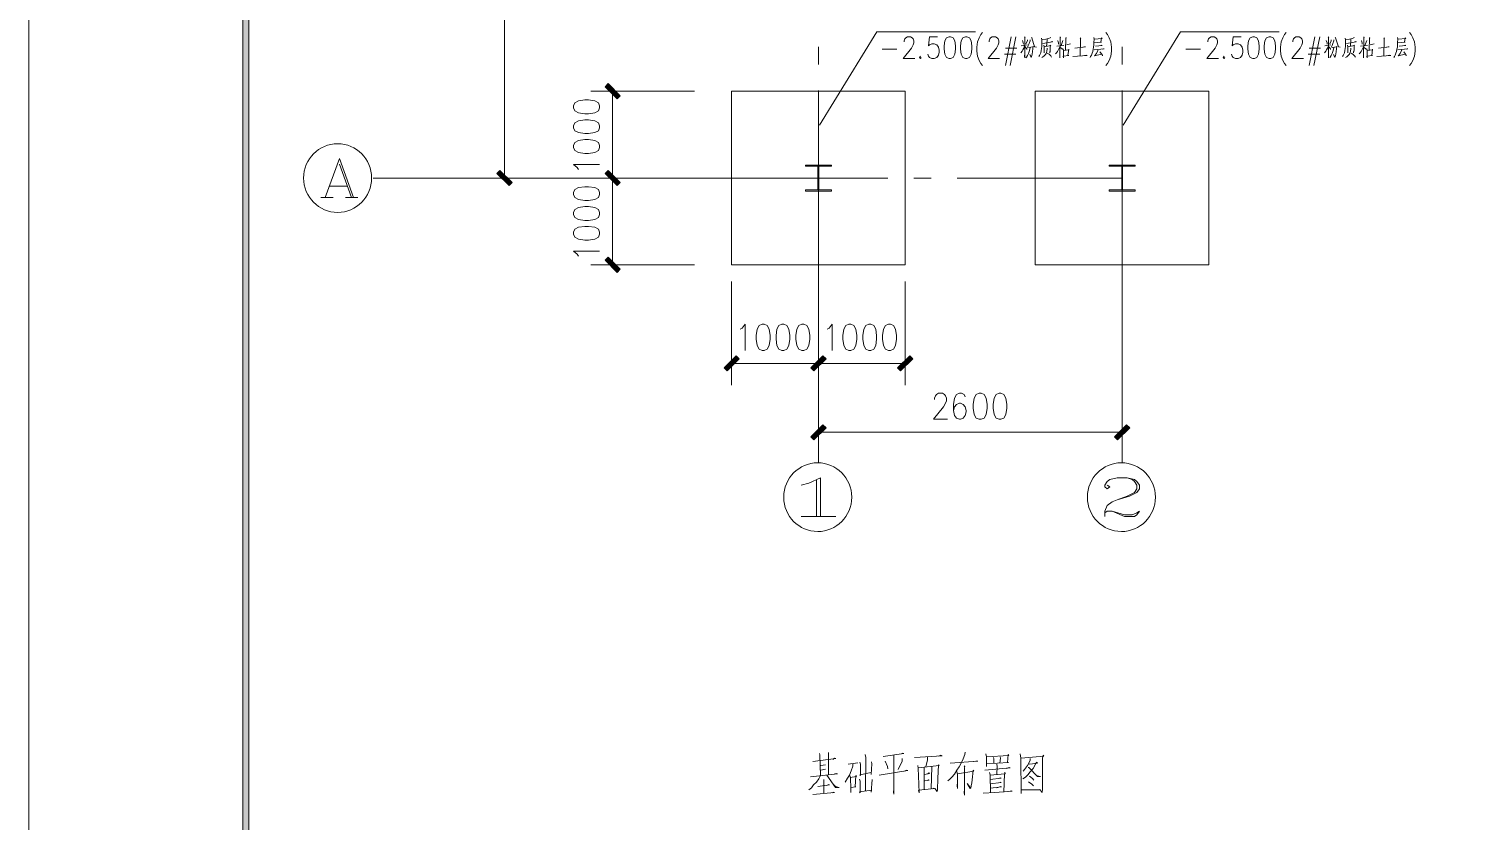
# Model space of a CAD drawing. Header units: millimetres. Extents: x 0 to 586, y 0 to 414.
# Drawn here: x 0 to 164.2, y 207.1 to 297.1 of the extents above; entities that cross this region are included whole.
import ezdxf

# ---------------------------------------------------------------- set-up
doc = ezdxf.new("R2010")
doc.units = ezdxf.units.MM

msp = doc.modelspace()

# ---------------------------------------------------------------- hatches: boundary and pattern name
h = msp.add_hatch(color=0)
h.dxf.hatch_style = 2
h.paths.add_polyline_path([(24.302861, 404.569083), (24.994306, 403.877639), (24.994306, 10.205861), (24.302861, 9.514417)])
h = msp.add_hatch(color=0)
h.dxf.hatch_style = 2
h.paths.add_polyline_path([(65.461444, 290.554833), (65.810694, 290.904083), (67.190056, 289.521194), (66.840806, 289.175472)])
h = msp.add_hatch(color=0)
h.dxf.hatch_style = 2
h.paths.add_polyline_path([(53.174194, 280.694694), (53.523444, 281.043944), (54.902806, 279.664583), (54.553556, 279.315333)])
h = msp.add_hatch(color=0)
h.dxf.hatch_style = 2
h.paths.add_polyline_path([(65.461444, 280.694694), (65.810694, 281.043944), (67.190056, 279.664583), (66.840806, 279.315333)])
h = msp.add_hatch(color=0)
h.dxf.hatch_style = 2
h.paths.add_polyline_path([(67.190056, 279.664583), (66.840806, 279.315333), (65.461444, 280.694694), (65.810694, 281.043944)])
h = msp.add_hatch(color=0)
h.dxf.hatch_style = 2
h.paths.add_polyline_path([(67.190056, 269.804444), (66.840806, 269.455194), (65.461444, 270.834556), (65.810694, 271.183806)])
h = msp.add_hatch(color=0)
h.dxf.hatch_style = 2
h.paths.add_polyline_path([(79.329139, 258.247444), (78.979889, 258.596694), (80.35925, 259.976056), (80.7085, 259.626806)])
h = msp.add_hatch(color=0)
h.dxf.hatch_style = 2
h.paths.add_polyline_path([(90.219389, 259.976056), (90.568639, 259.626806), (89.18575, 258.247444), (88.8365, 258.596694)])
h = msp.add_hatch(color=0)
h.dxf.hatch_style = 2
h.paths.add_polyline_path([(89.18575, 258.247444), (88.8365, 258.596694), (90.219389, 259.976056), (90.568639, 259.626806)])
h = msp.add_hatch(color=0)
h.dxf.hatch_style = 2
h.paths.add_polyline_path([(100.076, 259.976056), (100.42525, 259.626806), (99.045889, 258.247444), (98.696639, 258.596694)])
h = msp.add_hatch(color=0)
h.dxf.hatch_style = 2
h.paths.add_polyline_path([(90.219389, 252.140861), (90.568639, 251.791611), (89.18575, 250.41225), (88.8365, 250.7615)])
h = msp.add_hatch(color=0)
h.dxf.hatch_style = 2
h.paths.add_polyline_path([(123.694472, 250.41225), (123.345222, 250.7615), (124.724583, 252.140861), (125.073833, 251.791611)])

# ---------------------------------------------------------------- linework, layer by layer
at = {"color": 0, "lineweight": 0}
for points in [[(0, 0), (585.632278, 0), (585.632278, 414.0835), (0, 414.0835)], [(24.302861, 404.569083), (24.994306, 403.877639), (24.994306, 10.205861), (24.302861, 9.514417)], [(104.542167, 296.241611), (104.263472, 296.121667), (104.080028, 295.772417), (103.984778, 295.183278), (103.984778, 294.8305), (104.080028, 294.244889), (104.263472, 293.892111), (104.542167, 293.775694), (104.729139, 293.775694), (105.004306, 293.892111), (105.191278, 294.244889), (105.283, 294.8305), (105.283, 295.183278), (105.191278, 295.772417), (105.004306, 296.121667), (104.729139, 296.241611)], [(106.397778, 296.241611), (106.119083, 296.121667), (105.932111, 295.772417), (105.840389, 295.183278), (105.840389, 294.8305), (105.932111, 294.244889), (106.119083, 293.892111), (106.397778, 293.775694), (106.58475, 293.775694), (106.859917, 293.892111), (107.046889, 294.244889), (107.138611, 294.8305), (107.138611, 295.183278), (107.046889, 295.772417), (106.859917, 296.121667), (106.58475, 296.241611)], [(139.050889, 296.241611), (138.772194, 296.121667), (138.585222, 295.772417), (138.4935, 295.183278), (138.4935, 294.8305), (138.585222, 294.244889), (138.772194, 293.892111), (139.050889, 293.775694), (139.234333, 293.775694), (139.513028, 293.892111), (139.7, 294.244889), (139.791722, 294.8305), (139.791722, 295.183278), (139.7, 295.772417), (139.513028, 296.121667), (139.234333, 296.241611)], [(140.902972, 296.241611), (140.627806, 296.121667), (140.440833, 295.772417), (140.349111, 295.183278), (140.349111, 294.8305), (140.440833, 294.244889), (140.627806, 293.892111), (140.902972, 293.775694), (141.089944, 293.775694), (141.368639, 293.892111), (141.555611, 294.244889), (141.647333, 294.8305), (141.647333, 295.183278), (141.555611, 295.772417), (141.368639, 296.121667), (141.089944, 296.241611)], [(65.461444, 290.554833), (65.810694, 290.904083), (67.190056, 289.521194), (66.840806, 289.175472)], [(61.887806, 288.152417), (62.028917, 287.81375), (62.45225, 287.587972), (63.157806, 287.475083), (63.581139, 287.475083), (64.283167, 287.587972), (64.7065, 287.81375), (64.847611, 288.152417), (64.847611, 288.378194), (64.7065, 288.713333), (64.283167, 288.939111), (63.581139, 289.052), (63.157806, 289.052), (62.45225, 288.939111), (62.028917, 288.713333), (61.887806, 288.378194)], [(79.844194, 290.039778), (99.560944, 290.039778), (99.560944, 270.3195), (79.844194, 270.3195)], [(114.349389, 290.039778), (134.069667, 290.039778), (134.069667, 270.3195), (114.349389, 270.3195)], [(61.887806, 285.898167), (62.028917, 285.5595), (62.45225, 285.333722), (63.157806, 285.220833), (63.581139, 285.220833), (64.283167, 285.333722), (64.7065, 285.5595), (64.847611, 285.898167), (64.847611, 286.123944), (64.7065, 286.462611), (64.283167, 286.684861), (63.581139, 286.79775), (63.157806, 286.79775), (62.45225, 286.684861), (62.028917, 286.462611), (61.887806, 286.123944)], [(61.887806, 283.643917), (62.028917, 283.30525), (62.45225, 283.079472), (63.157806, 282.966583), (63.581139, 282.966583), (64.283167, 283.079472), (64.7065, 283.30525), (64.847611, 283.643917), (64.847611, 283.869694), (64.7065, 284.208361), (64.283167, 284.434139), (63.581139, 284.547028), (63.157806, 284.547028), (62.45225, 284.434139), (62.028917, 284.208361), (61.887806, 283.869694)], [(53.174194, 280.694694), (53.523444, 281.043944), (54.902806, 279.664583), (54.553556, 279.315333)], [(65.461444, 280.694694), (65.810694, 281.043944), (67.190056, 279.664583), (66.840806, 279.315333)], [(67.190056, 279.664583), (66.840806, 279.315333), (65.461444, 280.694694), (65.810694, 281.043944)], [(61.887806, 278.292278), (62.028917, 277.953611), (62.45225, 277.727833), (63.157806, 277.614944), (63.581139, 277.614944), (64.283167, 277.727833), (64.7065, 277.953611), (64.847611, 278.292278), (64.847611, 278.518056), (64.7065, 278.856722), (64.283167, 279.0825), (63.581139, 279.191861), (63.157806, 279.191861), (62.45225, 279.0825), (62.028917, 278.856722), (61.887806, 278.518056)], [(61.887806, 276.038028), (62.028917, 275.699361), (62.45225, 275.473583), (63.157806, 275.364222), (63.581139, 275.364222), (64.283167, 275.473583), (64.7065, 275.699361), (64.847611, 276.038028), (64.847611, 276.263806), (64.7065, 276.602472), (64.283167, 276.82825), (63.581139, 276.941139), (63.157806, 276.941139), (62.45225, 276.82825), (62.028917, 276.602472), (61.887806, 276.263806)], [(61.887806, 273.783778), (62.028917, 273.448639), (62.45225, 273.222861), (63.157806, 273.109972), (63.581139, 273.109972), (64.283167, 273.222861), (64.7065, 273.448639), (64.847611, 273.783778), (64.847611, 274.009556), (64.7065, 274.348222), (64.283167, 274.574), (63.581139, 274.686889), (63.157806, 274.686889), (62.45225, 274.574), (62.028917, 274.348222), (61.887806, 274.009556)], [(67.190056, 269.804444), (66.840806, 269.455194), (65.461444, 270.834556), (65.810694, 271.183806)], [(83.308472, 263.549694), (82.969806, 263.408583), (82.744028, 262.98525), (82.631139, 262.283222), (82.631139, 261.859889), (82.744028, 261.154333), (82.969806, 260.731), (83.308472, 260.589889), (83.53425, 260.589889), (83.872917, 260.731), (84.098694, 261.154333), (84.208056, 261.859889), (84.208056, 262.283222), (84.098694, 262.98525), (83.872917, 263.408583), (83.53425, 263.549694)], [(85.562722, 263.549694), (85.224056, 263.408583), (84.998278, 262.98525), (84.885389, 262.283222), (84.885389, 261.859889), (84.998278, 261.154333), (85.224056, 260.731), (85.562722, 260.589889), (85.7885, 260.589889), (86.123639, 260.731), (86.349417, 261.154333), (86.462306, 261.859889), (86.462306, 262.283222), (86.349417, 262.98525), (86.123639, 263.408583), (85.7885, 263.549694)], [(87.816972, 263.549694), (87.478306, 263.408583), (87.252528, 262.98525), (87.139639, 262.283222), (87.139639, 261.859889), (87.252528, 261.154333), (87.478306, 260.731), (87.816972, 260.589889), (88.039222, 260.589889), (88.377889, 260.731), (88.603667, 261.154333), (88.716556, 261.859889), (88.716556, 262.283222), (88.603667, 262.98525), (88.377889, 263.408583), (88.039222, 263.549694)], [(93.168611, 263.549694), (92.829944, 263.408583), (92.604167, 262.98525), (92.491278, 262.283222), (92.491278, 261.859889), (92.604167, 261.154333), (92.829944, 260.731), (93.168611, 260.589889), (93.394389, 260.589889), (93.729528, 260.731), (93.955306, 261.154333), (94.068194, 261.859889), (94.068194, 262.283222), (93.955306, 262.98525), (93.729528, 263.408583), (93.394389, 263.549694)], [(95.419333, 263.549694), (95.084194, 263.408583), (94.858417, 262.98525), (94.745528, 262.283222), (94.745528, 261.859889), (94.858417, 261.154333), (95.084194, 260.731), (95.419333, 260.589889), (95.645111, 260.589889), (95.983778, 260.731), (96.209556, 261.154333), (96.322444, 261.859889), (96.322444, 262.283222), (96.209556, 262.98525), (95.983778, 263.408583), (95.645111, 263.549694)], [(97.673583, 263.549694), (97.334917, 263.408583), (97.112667, 262.98525), (96.999778, 262.283222), (96.999778, 261.859889), (97.112667, 261.154333), (97.334917, 260.731), (97.673583, 260.589889), (97.899361, 260.589889), (98.238028, 260.731), (98.463806, 261.154333), (98.576694, 261.859889), (98.576694, 262.283222), (98.463806, 262.98525), (98.238028, 263.408583), (97.899361, 263.549694)], [(79.329139, 258.247444), (78.979889, 258.596694), (80.35925, 259.976056), (80.7085, 259.626806)], [(90.219389, 259.976056), (90.568639, 259.626806), (89.18575, 258.247444), (88.8365, 258.596694)], [(89.18575, 258.247444), (88.8365, 258.596694), (90.219389, 259.976056), (90.568639, 259.626806)], [(100.076, 259.976056), (100.42525, 259.626806), (99.045889, 258.247444), (98.696639, 258.596694)], [(107.971167, 255.7145), (107.6325, 255.573389), (107.406722, 255.150056), (107.293833, 254.4445), (107.293833, 254.024694), (107.406722, 253.319139), (107.6325, 252.895806), (107.971167, 252.754694), (108.196944, 252.754694), (108.532083, 252.895806), (108.757861, 253.319139), (108.87075, 254.024694), (108.87075, 254.4445), (108.757861, 255.150056), (108.532083, 255.573389), (108.196944, 255.7145)], [(110.225417, 255.7145), (109.88675, 255.573389), (109.660972, 255.150056), (109.548083, 254.4445), (109.548083, 254.024694), (109.660972, 253.319139), (109.88675, 252.895806), (110.225417, 252.754694), (110.447667, 252.754694), (110.786333, 252.895806), (111.012111, 253.319139), (111.125, 254.024694), (111.125, 254.4445), (111.012111, 255.150056), (110.786333, 255.573389), (110.447667, 255.7145)], [(90.219389, 252.140861), (90.568639, 251.791611), (89.18575, 250.41225), (88.8365, 250.7615)], [(123.694472, 250.41225), (123.345222, 250.7615), (124.724583, 252.140861), (125.073833, 251.791611)]]:
    msp.add_lwpolyline(points, close=True, dxfattribs=at)
for points in [[(54.0385, 280.190222), (54.0385, 329.466222)], [(96.3295, 296.781361), (89.827806, 286.187444)], [(107.544306, 296.781361), (96.3295, 296.781361)], [(99.441, 295.652472), (99.441, 295.772417), (99.532722, 296.00525), (99.624444, 296.121667), (99.811417, 296.241611), (100.181833, 296.241611), (100.368806, 296.121667), (100.460528, 296.00525), (100.55225, 295.772417), (100.55225, 295.536056), (100.460528, 295.303222), (100.273556, 294.950444), (99.34575, 293.775694), (100.643972, 293.775694)], [(103.243944, 296.241611), (102.316139, 296.241611), (102.224417, 295.183278), (102.316139, 295.303222), (102.594833, 295.419639), (102.873528, 295.419639), (103.152222, 295.303222), (103.335667, 295.066861), (103.427389, 294.714083), (103.427389, 294.48125), (103.335667, 294.128472), (103.152222, 293.892111), (102.873528, 293.775694), (102.594833, 293.775694), (102.316139, 293.892111), (102.224417, 294.012056), (102.129167, 294.244889)], [(108.345111, 296.710806), (108.161667, 296.474444), (107.974694, 296.121667), (107.787722, 295.652472), (107.696, 295.066861), (107.696, 294.597667), (107.787722, 294.012056), (107.974694, 293.539333), (108.161667, 293.190083), (108.345111, 292.953722)], [(109.089472, 295.652472), (109.089472, 295.772417), (109.181194, 296.00525), (109.272917, 296.121667), (109.459889, 296.241611), (109.830306, 296.241611), (110.017278, 296.121667), (110.109, 296.00525), (110.200722, 295.772417), (110.200722, 295.536056), (110.109, 295.303222), (109.922028, 294.950444), (108.994222, 293.775694), (110.295972, 293.775694)], [(111.594194, 296.241611), (110.945083, 292.953722)], [(112.151583, 296.241611), (111.498944, 292.953722)], [(112.874778, 295.793583), (112.980611, 295.56075), (112.99825, 295.405528)], [(113.121722, 296.220444), (113.195806, 296.125194), (113.167583, 296.142833), (113.167583, 293.853306), (113.135833, 294.008528), (113.167583, 294.301333)], [(113.456861, 295.892361), (113.44275, 295.775944), (113.287528, 295.444333)], [(113.763778, 295.892361), (113.763778, 295.754778), (113.657944, 295.4655), (113.548583, 295.232667), (113.44275, 295.017472)], [(113.919, 296.164), (113.964861, 296.104028), (114.271778, 295.077444), (114.469333, 295.038639), (114.285889, 295.095083), (114.225917, 295.250306)], [(115.051417, 296.086389), (115.083167, 295.892361), (115.100806, 295.426694), (115.083167, 295.133889), (115.051417, 294.901056), (115.023194, 294.668222), (114.959694, 294.41775), (114.885611, 294.241361), (114.822111, 294.086139), (114.748028, 293.990889)], [(116.081528, 296.181639), (116.035667, 296.125194), (115.834583, 296.047583), (115.545306, 295.969972), (115.114917, 295.871194)], [(115.206639, 295.483139), (116.310833, 295.659528), (116.250861, 295.677167), (116.1415, 295.638361)], [(115.697, 295.969972), (115.697, 295.832389), (115.637028, 295.133889)], [(116.878806, 295.754778), (116.892917, 295.775944), (116.984639, 295.56075), (116.984639, 295.387889)], [(117.153972, 296.220444), (117.199833, 296.104028), (117.185722, 296.142833), (117.139861, 293.853306), (117.12575, 294.008528), (117.12575, 293.990889), (117.139861, 294.280167)], [(117.492639, 295.81475), (117.277444, 295.232667)], [(117.813667, 296.164), (117.859528, 296.104028), (117.831306, 296.065222), (117.785444, 294.707028)], [(119.439972, 296.104028), (119.503472, 296.026417), (119.485833, 296.047583), (119.439972, 294.047333)], [(121.006306, 296.164), (121.034528, 295.969972), (121.006306, 295.599556), (120.988667, 295.310278), (120.974556, 295.056278), (120.928694, 294.805806), (120.868722, 294.572972), (120.791111, 294.357778), (120.7135, 294.146111), (120.635889, 293.990889), (120.575917, 293.874472)], [(121.052167, 295.969972), (121.941167, 296.047583), (121.881194, 296.104028), (121.789472, 295.620722), (121.863556, 295.620722), (121.020417, 295.543111)], [(122.353917, 296.710806), (122.540889, 296.474444), (122.727861, 296.121667), (122.911306, 295.652472), (123.006556, 295.066861), (123.006556, 294.597667), (122.911306, 294.012056), (122.727861, 293.539333), (122.540889, 293.190083), (122.353917, 292.953722)], [(130.838222, 296.781361), (124.336528, 286.187444)], [(142.053028, 296.781361), (130.838222, 296.781361)], [(133.946194, 295.652472), (133.946194, 295.772417), (134.037917, 296.00525), (134.133167, 296.121667), (134.316611, 296.241611), (134.687028, 296.241611), (134.874, 296.121667), (134.965722, 296.00525), (135.060972, 295.772417), (135.060972, 295.536056), (134.965722, 295.303222), (134.782278, 294.950444), (133.854472, 293.775694), (135.152694, 293.775694)], [(137.749139, 296.241611), (136.821333, 296.241611), (136.729611, 295.183278), (136.821333, 295.303222), (137.100028, 295.419639), (137.378722, 295.419639), (137.657417, 295.303222), (137.844389, 295.066861), (137.936111, 294.714083), (137.936111, 294.48125), (137.844389, 294.128472), (137.657417, 293.892111), (137.378722, 293.775694), (137.100028, 293.775694), (136.821333, 293.892111), (136.729611, 294.012056), (136.637889, 294.244889)], [(142.853833, 296.710806), (142.666861, 296.474444), (142.483417, 296.121667), (142.296444, 295.652472), (142.204722, 295.066861), (142.204722, 294.597667), (142.296444, 294.012056), (142.483417, 293.539333), (142.666861, 293.190083), (142.853833, 292.953722)], [(143.594667, 295.652472), (143.594667, 295.772417), (143.686389, 296.00525), (143.781639, 296.121667), (143.965083, 296.241611), (144.339028, 296.241611), (144.522472, 296.121667), (144.614194, 296.00525), (144.709444, 295.772417), (144.709444, 295.536056), (144.614194, 295.303222), (144.43075, 294.950444), (143.502944, 293.775694), (144.801167, 293.775694)], [(146.099389, 296.241611), (145.450278, 292.953722)], [(146.656778, 296.241611), (146.007667, 292.953722)], [(147.379972, 295.793583), (147.489333, 295.56075), (147.503444, 295.405528)], [(147.626917, 296.220444), (147.704528, 296.125194), (147.672778, 296.142833), (147.672778, 293.853306), (147.641028, 294.008528), (147.672778, 294.301333)], [(147.965583, 295.892361), (147.947944, 295.775944), (147.79625, 295.444333)], [(148.2725, 295.892361), (148.2725, 295.754778), (148.163139, 295.4655), (148.057306, 295.232667), (147.947944, 295.017472)], [(148.424194, 296.164), (148.470056, 296.104028), (148.776972, 295.077444), (148.978056, 295.038639), (148.794611, 295.095083), (148.731111, 295.250306)], [(149.560139, 296.086389), (149.591889, 295.892361), (149.606, 295.426694), (149.591889, 295.133889), (149.560139, 294.901056), (149.528389, 294.668222), (149.468417, 294.41775), (149.390806, 294.241361), (149.330833, 294.086139), (149.253222, 293.990889)], [(150.586722, 296.181639), (150.540861, 296.125194), (150.343306, 296.047583), (150.0505, 295.969972), (149.620111, 295.871194)], [(149.711833, 295.483139), (150.819556, 295.659528), (150.756056, 295.677167), (150.650222, 295.638361)], [(150.205722, 295.969972), (150.205722, 295.832389), (150.142222, 295.133889)], [(151.384, 295.754778), (151.401639, 295.775944), (151.493361, 295.56075), (151.493361, 295.387889)], [(151.662694, 296.220444), (151.708556, 296.104028), (151.690917, 296.142833), (151.645056, 293.853306), (151.630944, 294.008528), (151.630944, 293.990889), (151.645056, 294.280167)], [(151.997833, 295.81475), (151.786167, 295.232667)], [(152.322389, 296.164), (152.36825, 296.104028), (152.3365, 296.065222), (152.290639, 294.707028)], [(153.948694, 296.104028), (154.008667, 296.026417), (153.994556, 296.047583), (153.948694, 294.047333)], [(155.5115, 296.164), (155.54325, 295.969972), (155.5115, 295.599556), (155.497389, 295.310278), (155.483278, 295.056278), (155.437417, 294.805806), (155.373917, 294.572972), (155.296306, 294.357778), (155.222222, 294.146111), (155.144611, 293.990889), (155.084639, 293.874472)], [(155.557361, 295.969972), (156.449889, 296.047583), (156.386389, 296.104028), (156.294667, 295.620722), (156.372278, 295.620722), (155.529139, 295.543111)], [(156.862639, 296.710806), (157.049611, 296.474444), (157.233056, 296.121667), (157.420028, 295.652472), (157.51175, 295.066861), (157.51175, 294.597667), (157.420028, 294.012056), (157.233056, 293.539333), (157.049611, 293.190083), (156.862639, 292.953722)], [(89.704333, 293.098361), (89.704333, 295.070389)], [(96.93275, 294.8305), (98.604917, 294.8305)], [(101.296611, 294.012056), (101.201361, 293.892111), (101.296611, 293.775694), (101.388333, 293.892111)], [(110.849833, 294.244889), (112.151583, 294.244889)], [(110.945083, 294.950444), (112.243306, 294.950444)], [(113.135833, 295.2115), (113.044111, 294.939861), (112.93475, 294.745833), (112.860667, 294.611778), (112.691333, 294.396583)], [(113.428639, 295.310278), (112.751306, 295.2115)], [(113.181694, 295.077444), (113.37925, 294.86225), (113.396889, 294.784639)], [(113.749667, 294.978667), (113.640306, 294.551806), (113.566222, 294.340139), (113.456861, 294.107306), (113.351028, 293.930917), (113.287528, 293.835667)], [(113.566222, 295.017472), (114.116556, 295.095083), (114.088333, 295.155056), (113.993083, 294.262528), (113.964861, 294.086139), (113.919, 293.952083), (113.88725, 293.892111), (113.717917, 294.202556), (113.88725, 293.952083)], [(115.697, 294.939861), (115.697, 294.844611), (115.66525, 294.590611), (115.619389, 294.435389), (115.573528, 294.318972), (115.513556, 294.223722), (115.435944, 294.124944), (115.330111, 294.029694), (115.22075, 293.952083), (115.146667, 293.913278), (115.083167, 293.874472)], [(115.330111, 295.271472), (115.358333, 295.095083), (115.358333, 294.41775), (115.344222, 294.513), (115.358333, 294.629417)], [(115.358333, 295.095083), (116.113278, 295.232667), (116.067417, 295.271472), (116.049778, 295.017472), (116.049778, 294.728194), (116.035667, 294.551806), (116.003917, 294.41775), (116.003917, 294.534167), (116.035667, 294.650583)], [(115.711111, 294.378944), (115.926306, 294.241361), (116.035667, 294.146111), (116.127389, 294.047333), (116.205, 293.930917)], [(117.153972, 295.155056), (117.002278, 294.844611), (116.864694, 294.572972), (116.755333, 294.41775), (116.6495, 294.280167)], [(116.801194, 295.172694), (117.57025, 295.250306)], [(117.185722, 295.017472), (117.355056, 294.901056), (117.383278, 294.844611), (117.415028, 294.767)], [(117.50675, 294.844611), (117.5385, 294.668222), (117.5385, 294.340139), (117.552611, 293.835667), (117.524389, 294.029694), (118.138222, 294.107306), (118.060611, 294.107306), (118.152333, 294.823444), (118.166444, 294.745833), (117.552611, 294.689389)], [(117.891278, 295.327917), (118.335778, 295.444333)], [(118.628583, 293.990889), (120.223139, 294.107306), (120.131417, 294.124944), (119.930333, 294.086139)], [(118.843778, 294.939861), (120.053806, 295.077444), (120.039694, 295.077444), (119.930333, 295.095083), (119.778639, 295.038639)], [(121.034528, 294.745833), (122.170472, 294.844611), (122.096389, 294.86225), (122.001139, 294.823444)], [(121.464917, 294.728194), (121.450806, 294.668222), (121.281472, 294.340139), (121.098028, 294.086139), (121.066278, 294.047333), (121.881194, 294.241361)], [(121.175639, 295.172694), (121.927056, 295.250306), (121.881194, 295.271472), (121.803583, 295.232667)], [(121.694222, 294.513), (121.895306, 294.241361), (121.941167, 294.184917), (121.972917, 294.124944), (121.987028, 294.0685)], [(124.209528, 293.098361), (124.209528, 295.070389)], [(131.441472, 294.8305), (133.110111, 294.8305)], [(135.801806, 294.012056), (135.710083, 293.892111), (135.801806, 293.775694), (135.893528, 293.892111)], [(145.358556, 294.244889), (146.656778, 294.244889)], [(145.450278, 294.950444), (146.7485, 294.950444)], [(147.641028, 295.2115), (147.549306, 294.939861), (147.443472, 294.745833), (147.365861, 294.611778), (147.196528, 294.396583)], [(147.933833, 295.310278), (147.260028, 295.2115)], [(147.686889, 295.077444), (147.887972, 294.86225), (147.902083, 294.784639)], [(148.254861, 294.978667), (148.149028, 294.551806), (148.071417, 294.340139), (147.965583, 294.107306), (147.856222, 293.930917), (147.79625, 293.835667)], [(148.071417, 295.017472), (148.625278, 295.095083), (148.593528, 295.155056), (148.501806, 294.262528), (148.470056, 294.086139), (148.424194, 293.952083), (148.392444, 293.892111), (148.226639, 294.202556), (148.392444, 293.952083)], [(150.205722, 294.939861), (150.205722, 294.844611), (150.173972, 294.590611), (150.128111, 294.435389), (150.08225, 294.318972), (150.01875, 294.223722), (149.944667, 294.124944), (149.835306, 294.029694), (149.729472, 293.952083), (149.651861, 293.913278), (149.591889, 293.874472)], [(149.835306, 295.271472), (149.867056, 295.095083), (149.867056, 294.41775), (149.852944, 294.513), (149.867056, 294.629417)], [(149.867056, 295.095083), (150.618472, 295.232667), (150.572611, 295.271472), (150.5585, 295.017472), (150.5585, 294.728194), (150.540861, 294.551806), (150.512639, 294.41775), (150.512639, 294.534167), (150.540861, 294.650583)], [(150.219833, 294.378944), (150.435028, 294.241361), (150.540861, 294.146111), (150.632583, 294.047333), (150.710194, 293.930917)], [(151.662694, 295.155056), (151.507472, 294.844611), (151.369889, 294.572972), (151.264056, 294.41775), (151.154694, 294.280167)], [(151.309917, 295.172694), (152.075444, 295.250306)], [(151.690917, 295.017472), (151.86025, 294.901056), (151.892, 294.844611), (151.92375, 294.767)], [(152.015472, 294.844611), (152.043694, 294.668222), (152.043694, 294.340139), (152.061333, 293.835667), (152.029583, 294.029694), (152.643417, 294.107306), (152.565806, 294.107306), (152.657528, 294.823444), (152.675167, 294.745833), (152.061333, 294.689389)], [(152.4, 295.327917), (152.8445, 295.444333)], [(153.133778, 293.990889), (154.731861, 294.107306), (154.636611, 294.124944), (154.439056, 294.086139)], [(153.348972, 294.939861), (154.562528, 295.077444), (154.544889, 295.077444), (154.439056, 295.095083), (154.283833, 295.038639)], [(155.54325, 294.745833), (156.679194, 294.844611), (156.601583, 294.86225), (156.509861, 294.823444)], [(155.973639, 294.728194), (155.956, 294.668222), (155.790194, 294.340139), (155.603222, 294.086139), (155.575, 294.047333), (156.386389, 294.241361)], [(155.680833, 295.172694), (156.43225, 295.250306), (156.386389, 295.271472), (156.308778, 295.232667)], [(156.202944, 294.513), (156.404028, 294.241361), (156.449889, 294.184917), (156.478111, 294.124944), (156.49575, 294.0685)], [(75.617917, 290.039778), (63.859833, 290.039778)], [(66.32575, 290.046833), (66.32575, 290.057417)], [(66.32575, 290.039778), (66.32575, 280.179639)], [(89.704333, 258.691944), (89.704333, 290.142083)], [(124.209528, 258.691944), (124.209528, 290.142083)], [(35.27425, 282.388028), (33.651472, 277.97125)], [(35.27425, 282.388028), (36.897028, 277.97125)], [(35.27425, 281.756556), (36.667722, 277.97125)], [(62.45225, 281.163889), (62.311139, 281.389667), (61.887806, 281.728333), (64.847611, 281.728333)], [(88.222667, 281.657778), (88.222667, 281.509611)], [(91.182472, 281.657778), (88.222667, 281.657778)], [(88.222667, 281.509611), (89.654944, 281.509611)], [(89.654944, 281.509611), (89.654944, 278.849667)], [(89.750194, 278.849667), (89.750194, 281.509611)], [(89.750194, 281.509611), (91.182472, 281.509611)], [(91.182472, 281.509611), (91.182472, 281.657778)], [(125.687667, 281.657778), (122.731389, 281.657778)], [(122.731389, 281.657778), (122.731389, 281.509611)], [(122.731389, 281.509611), (124.160139, 281.509611)], [(124.160139, 281.509611), (124.160139, 278.849667)], [(124.258917, 278.849667), (124.258917, 281.509611)], [(124.258917, 281.509611), (125.687667, 281.509611)], [(125.687667, 281.509611), (125.687667, 281.657778)], [(34.113611, 279.234194), (36.202056, 279.234194)], [(39.101889, 280.179639), (79.844194, 280.179639)], [(41.391417, 280.179639), (60.123917, 280.179639)], [(61.111694, 280.179639), (51.251556, 280.179639)], [(61.111694, 280.179639), (51.251556, 280.179639)], [(62.720361, 280.179639), (51.572583, 280.179639)], [(63.083722, 280.179639), (65.05575, 280.179639)], [(75.617917, 280.179639), (63.859833, 280.179639)], [(75.617917, 280.179639), (63.859833, 280.179639)], [(66.32575, 280.190222), (66.32575, 280.200806)], [(66.32575, 280.179639), (66.32575, 270.3195)], [(66.32575, 280.169056), (66.32575, 280.158472)], [(68.012028, 280.179639), (97.588917, 280.179639)], [(100.548722, 280.179639), (102.52075, 280.179639)], [(105.477028, 280.179639), (124.209528, 280.179639)], [(33.185806, 277.97125), (34.579278, 277.97125)], [(35.969222, 277.97125), (37.362694, 277.97125)], [(88.222667, 278.849667), (89.654944, 278.849667)], [(88.222667, 278.849667), (88.222667, 278.7015)], [(88.222667, 278.7015), (91.182472, 278.7015)], [(89.750194, 278.849667), (91.182472, 278.849667)], [(91.182472, 278.7015), (91.182472, 278.849667)], [(122.731389, 278.849667), (124.160139, 278.849667)], [(122.731389, 278.849667), (122.731389, 278.7015)], [(122.731389, 278.7015), (125.687667, 278.7015)], [(124.258917, 278.849667), (125.687667, 278.849667)], [(125.687667, 278.7015), (125.687667, 278.849667)], [(62.45225, 271.307278), (62.311139, 271.533056), (61.887806, 271.868194), (64.847611, 271.868194)], [(75.617917, 270.3195), (63.859833, 270.3195)], [(79.844194, 268.403917), (79.844194, 256.649361)], [(89.704333, 268.403917), (89.704333, 256.649361)], [(89.704333, 268.403917), (89.704333, 256.649361)], [(99.560944, 268.403917), (99.560944, 256.649361)], [(80.828444, 262.98525), (81.054222, 263.126361), (81.392889, 263.549694), (81.392889, 260.589889)], [(90.688583, 262.98525), (90.914361, 263.126361), (91.253028, 263.549694), (91.253028, 260.589889)], [(79.833611, 259.11175), (79.823028, 259.11175)], [(79.844194, 259.11175), (89.704333, 259.11175)], [(89.69375, 259.11175), (89.683167, 259.11175)], [(89.704333, 259.11175), (99.560944, 259.11175)], [(89.704333, 258.691944), (89.704333, 248.810639)], [(89.704333, 247.851083), (89.704333, 258.691944)], [(89.711389, 259.11175), (89.721972, 259.11175)], [(99.571528, 259.11175), (99.582111, 259.11175)], [(124.209528, 258.691944), (124.209528, 248.810639)], [(124.209528, 247.851083), (124.209528, 258.691944)], [(102.898222, 255.008944), (102.898222, 255.150056), (103.011111, 255.432278), (103.124, 255.573389), (103.349778, 255.7145), (103.801333, 255.7145), (104.027111, 255.573389), (104.14, 255.432278), (104.252889, 255.150056), (104.252889, 254.867833), (104.14, 254.585611), (103.914222, 254.162278), (102.788861, 252.754694), (104.365778, 252.754694)], [(106.39425, 255.291167), (106.281361, 255.573389), (105.942694, 255.7145), (105.716917, 255.7145), (105.37825, 255.573389), (105.152472, 255.150056), (105.039583, 254.4445), (105.039583, 253.742472), (105.152472, 253.178028), (105.37825, 252.895806), (105.716917, 252.754694), (105.829806, 252.754694), (106.168472, 252.895806), (106.39425, 253.178028), (106.507139, 253.601361), (106.507139, 253.742472), (106.39425, 254.162278), (106.168472, 254.4445), (105.829806, 254.585611), (105.716917, 254.585611), (105.37825, 254.4445), (105.152472, 254.162278), (105.039583, 253.742472)], [(124.198944, 251.276556), (89.711389, 251.276556)], [(87.732306, 245.272278), (88.607194, 245.483944), (89.923056, 246.115417), (89.923056, 241.698639)], [(89.482083, 245.90375), (89.482083, 241.698639)], [(122.519722, 245.272278), (122.801944, 245.064139), (122.519722, 244.852472), (122.2375, 245.064139), (122.2375, 245.272278), (122.519722, 245.695611), (122.801944, 245.90375), (123.645083, 246.115417), (124.773972, 246.115417), (125.617111, 245.90375), (125.899333, 245.695611), (126.181556, 245.272278), (126.181556, 244.852472), (125.899333, 244.432667), (125.056194, 244.012861), (123.645083, 243.589528), (123.084167, 243.381389), (122.519722, 242.961583), (122.2375, 242.330111), (122.2375, 241.698639)], [(124.773972, 246.115417), (125.334889, 245.90375), (125.617111, 245.695611), (125.899333, 245.272278), (125.899333, 244.852472), (125.617111, 244.432667), (124.773972, 244.012861), (123.645083, 243.589528)], [(87.732306, 241.698639), (91.672833, 241.698639)], [(122.2375, 242.118444), (122.519722, 242.330111), (123.084167, 242.330111), (124.49175, 241.906778), (125.334889, 241.906778), (125.899333, 242.118444), (126.181556, 242.330111)], [(123.084167, 242.330111), (124.49175, 241.698639), (125.617111, 241.698639), (125.899333, 241.906778), (126.181556, 242.330111)], [(89.810167, 214.767583), (89.870139, 214.612361), (89.933639, 212.284028), (89.746667, 211.895972), (89.467972, 211.507917), (89.157528, 211.197472), (88.907056, 210.887028), (88.628361, 210.650667)], [(89.062278, 213.875056), (91.672833, 214.1855), (91.549361, 214.224306), (91.330639, 214.107889)], [(89.933639, 213.409389), (89.997139, 213.409389), (90.491028, 213.487)], [(90.833222, 214.884), (90.864972, 214.728778), (90.833222, 212.400444)], [(93.599, 213.603417), (93.627222, 213.331778), (93.443778, 212.7885), (93.225056, 212.322833), (93.006333, 211.973583), (92.759389, 211.507917)], [(93.069833, 213.564611), (94.188139, 213.719833)], [(94.403333, 213.797444), (94.466833, 213.564611), (94.466833, 212.284028), (94.403333, 212.361639), (95.708611, 212.594472)], [(95.02775, 214.651167), (95.087722, 214.301917), (95.055972, 210.53425)], [(95.740361, 213.83625), (95.772111, 213.603417), (95.708611, 212.400444)], [(97.073861, 214.418333), (99.405722, 214.767583), (99.310472, 214.806389), (99.095278, 214.728778)], [(97.292583, 213.913861), (97.571278, 213.292972), (97.603028, 213.021333)], [(98.255667, 214.573556), (98.287417, 210.767083), (98.255667, 210.146194), (98.223917, 210.417833), (98.255667, 210.728278)], [(99.21875, 214.1855), (99.21875, 213.913861), (98.753083, 212.943722)], [(100.61575, 214.301917), (103.751944, 214.495944), (103.628472, 214.573556), (103.349778, 214.457139)], [(102.944083, 210.805889), (103.191028, 210.456639), (103.222778, 210.650667), (103.286278, 211.934778), (103.349778, 213.487), (103.4415, 213.409389), (102.0445, 213.254167), (101.049667, 213.13775)], [(102.104472, 214.340722), (102.104472, 214.069083), (101.921028, 213.254167)], [(106.358972, 214.922806), (106.33075, 214.651167), (106.143778, 214.146694), (105.925056, 213.681028), (105.706333, 213.254167), (105.427639, 212.866111), (105.148944, 212.43925), (104.87025, 212.09), (104.619778, 211.857167), (104.404583, 211.663139)], [(104.683278, 213.681028), (107.819472, 213.913861), (107.572528, 213.913861), (107.322056, 213.875056)], [(108.719056, 214.728778), (108.814306, 214.379528), (108.814306, 213.564611), (108.814306, 213.525806), (108.814306, 213.292972), (108.814306, 213.525806), (108.814306, 213.603417), (111.297861, 213.758639), (111.174389, 213.758639), (111.266111, 214.651167), (111.329611, 214.53475), (108.814306, 214.379528)], [(109.590417, 214.301917), (109.622167, 214.146694), (109.622167, 213.681028)], [(109.992583, 213.564611), (110.024333, 213.292972), (109.960833, 212.43925)], [(110.366528, 214.379528), (110.398278, 214.224306), (110.303028, 213.681028)], [(112.631361, 214.728778), (112.694861, 214.224306), (112.758361, 210.223806), (112.726611, 210.650667), (114.931472, 210.650667), (114.77625, 210.689472), (114.465806, 210.650667)], [(112.726611, 214.224306), (115.333639, 214.457139), (115.241917, 214.573556), (115.178417, 214.224306), (115.146667, 210.728278), (115.118444, 210.340222), (114.899722, 210.650667)], [(113.594444, 213.603417), (113.717917, 213.564611), (114.589278, 213.681028), (114.497556, 213.797444), (114.091861, 213.060139), (113.781417, 212.672083), (113.502722, 212.361639), (113.224028, 212.09), (112.913583, 211.895972)], [(113.749667, 214.1855), (113.749667, 213.991472), (113.470972, 213.409389), (113.128778, 212.943722), (112.973556, 212.749694)], [(88.815333, 212.128806), (91.888028, 212.478056), (91.764556, 212.516861), (91.549361, 212.478056)], [(89.965389, 212.866111), (90.522778, 212.982528)], [(90.64625, 212.322833), (91.641083, 210.925833), (92.075, 210.925833), (91.641083, 211.003444), (91.454111, 211.197472)], [(93.288556, 212.284028), (93.348528, 212.012389), (93.380278, 210.805889), (93.380278, 210.340222), (93.380278, 210.925833), (93.969417, 210.964639), (93.877694, 210.964639), (93.937667, 212.284028), (94.032917, 212.167611), (93.316778, 212.051194)], [(94.375111, 211.857167), (94.435083, 211.624333), (94.435083, 210.301417), (94.375111, 210.417833), (95.740361, 210.611861), (95.708611, 210.379028), (95.803861, 211.818361)], [(96.608194, 212.322833), (99.871389, 212.827306), (99.716167, 212.866111), (99.497444, 212.749694)], [(100.989694, 213.409389), (101.049667, 213.098944), (101.113167, 211.275083), (101.144917, 210.301417), (101.081417, 210.611861), (102.912333, 210.805889), (102.820611, 210.844694), (102.665389, 210.767083)], [(101.734056, 213.176556), (101.734056, 210.728278)], [(101.765806, 212.400444), (102.323194, 212.516861), (102.231472, 212.555667), (102.136222, 212.478056)], [(102.601889, 213.254167), (102.510167, 210.767083)], [(105.427639, 212.710889), (105.491139, 212.400444), (105.522889, 210.805889), (105.459389, 211.081056), (105.491139, 211.546722)], [(105.491139, 212.478056), (107.353806, 212.749694), (107.290306, 212.866111), (107.198583, 212.128806), (107.135083, 211.430306), (107.075111, 211.081056), (107.011611, 210.844694), (106.951639, 210.805889), (106.609444, 211.352694), (106.979861, 210.887028)], [(106.26725, 213.370583), (106.33075, 213.254167), (106.299, 213.176556), (106.299, 210.029778), (106.26725, 210.340222), (106.299, 210.689472)], [(108.595583, 212.866111), (111.484833, 213.13775), (111.389583, 213.176556), (111.079139, 213.060139)], [(109.248222, 210.301417), (109.216472, 212.361639), (109.12475, 212.594472), (109.216472, 212.322833), (110.892167, 212.478056), (110.892167, 212.633278), (110.923917, 212.478056), (110.863944, 212.478056), (110.768694, 210.379028)], [(109.216472, 211.818361), (110.45825, 211.973583), (110.366528, 212.012389), (110.179556, 211.934778)], [(113.534472, 213.176556), (113.626194, 213.176556), (114.589278, 212.167611), (114.931472, 212.167611), (114.589278, 212.245222), (114.434056, 212.322833)], [(113.689694, 212.206417), (114.028361, 211.934778), (114.183583, 211.74075)], [(89.062278, 210.107389), (91.549361, 210.340222), (91.422361, 210.379028), (91.267139, 210.301417)], [(89.654944, 211.003444), (90.956694, 211.197472), (90.896722, 211.236278), (90.64625, 211.119861)], [(90.335806, 211.818361), (90.335806, 210.262611)], [(101.794028, 211.663139), (102.291444, 211.74075), (102.199722, 211.779556), (102.104472, 211.701944)], [(111.357833, 210.456639), (111.608306, 210.53425), (111.731778, 210.495444), (109.745639, 210.340222), (108.408611, 210.262611)], [(109.216472, 211.313889), (110.45825, 211.469111), (110.366528, 211.507917)], [(109.248222, 210.844694), (110.49, 210.964639), (110.4265, 211.003444), (109.992583, 210.887028)], [(113.562694, 211.546722), (113.968389, 211.275083), (114.155361, 211.081056)]]:
    msp.add_lwpolyline(points, dxfattribs=at)
for centre, ratio in [((35.078458, 280.177875), 0.990059), ((89.623194, 243.905264), 0.989607), ((124.130153, 243.905264), 0.990059)]:
    msp.add_ellipse(centre, major_axis=(0, 3.903486), ratio=ratio, start_param=0, end_param=6.283185, dxfattribs=at)

doc.saveas('drawing.dxf')
